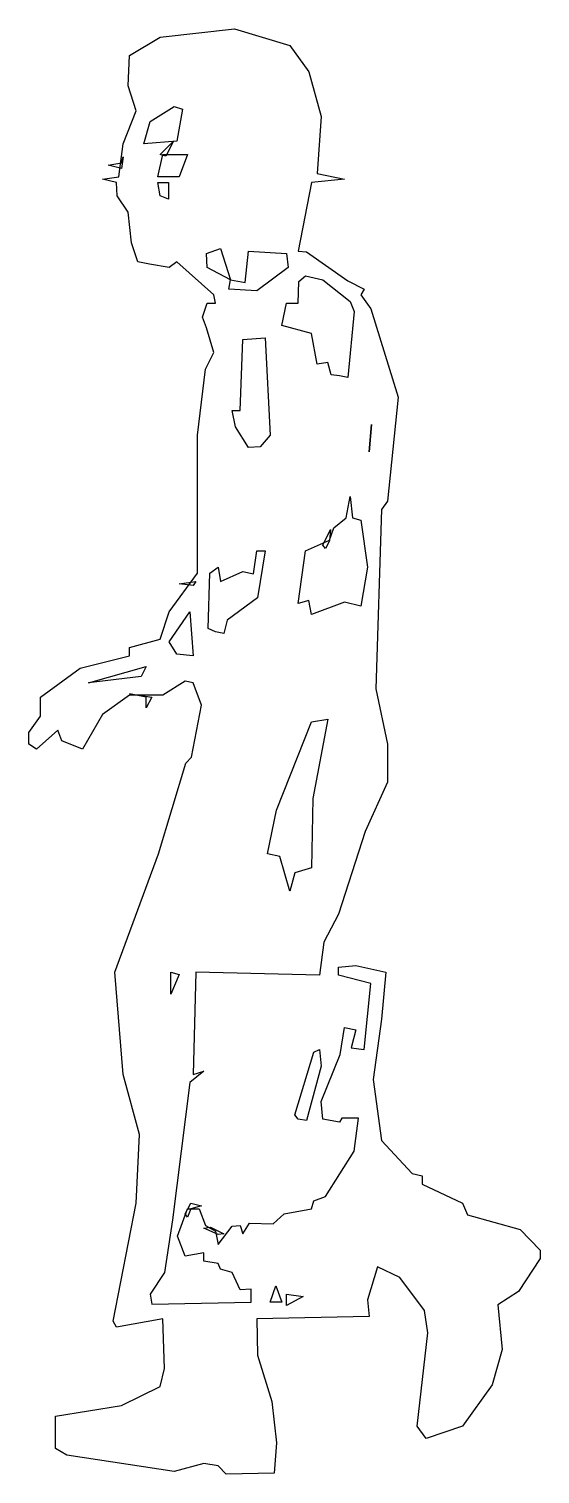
# Model space of a CAD drawing. Extents: x -15.68 to -14.99, y -7.08 to -5.12.
import ezdxf

# ---------------------------------------------------------------- set-up
doc = ezdxf.new("R2010")
doc.units = 0
doc.header["$MEASUREMENT"] = 0
doc.layers.get('0').update_dxf_attribs({"linetype": 'CONTINUOUS'})

msp = doc.modelspace()

# ---------------------------------------------------------------- linework, layer by layer
at = {"linetype": 'CONTINUOUS'}
for points in [[(-15.4138, -7.0813), (-15.4249, -7.0702), (-15.444, -7.0668), (-15.4842, -7.078), (-15.6295, -7.0557), (-15.6452, -7.0467), (-15.6452, -7.0031), (-15.5558, -6.9886), (-15.5032, -6.9629), (-15.4976, -6.9383), (-15.4998, -6.8712), (-15.5624, -6.8823), (-15.5669, -6.8745), (-15.5356, -6.7147), (-15.5312, -6.6218), (-15.5535, -6.5402), (-15.5647, -6.4016), (-15.5055, -6.2417), (-15.4685, -6.1187), (-15.4607, -6.1109), (-15.4473, -6.0404), (-15.4585, -6.0103), (-15.4696, -6.008), (-15.4998, -6.027), (-15.5446, -6.027), (-15.5815, -6.0528), (-15.6083, -6.0997), (-15.6362, -6.0885), (-15.6419, -6.074), (-15.6709, -6.0997), (-15.681, -6.093), (-15.681, -6.0774), (-15.6653, -6.055), (-15.6653, -6.0293), (-15.6116, -5.9901), (-15.5446, -5.9734), (-15.5446, -5.9622), (-15.5032, -5.951), (-15.4909, -5.9141), (-15.4529, -5.8616), (-15.4529, -5.6748), (-15.4417, -5.5854), (-15.4305, -5.563), (-15.4406, -5.5295), (-15.4462, -5.515), (-15.4395, -5.496), (-15.4283, -5.496), (-15.4305, -5.4848), (-15.4808, -5.4401), (-15.4909, -5.4479), (-15.5177, -5.4434), (-15.5334, -5.4401), (-15.5423, -5.4144), (-15.5468, -5.373), (-15.5613, -5.3506), (-15.5624, -5.3327), (-15.5815, -5.3283), (-15.5591, -5.3249), (-15.5535, -5.2802), (-15.5356, -5.2355), (-15.5468, -5.2019), (-15.5446, -5.1606), (-15.5032, -5.136), (-15.4026, -5.1248), (-15.3277, -5.1472), (-15.302, -5.1829), (-15.2852, -5.2433), (-15.2908, -5.3204), (-15.2539, -5.3283), (-15.2986, -5.3327), (-15.3165, -5.4255), (-15.3053, -5.4266), (-15.2494, -5.4658), (-15.227, -5.477), (-15.2315, -5.4848), (-15.2181, -5.5038), (-15.1812, -5.6234), (-15.1957, -5.7643), (-15.2036, -5.7755), (-15.2114, -6.0181), (-15.1957, -6.093), (-15.1957, -6.1444), (-15.2259, -6.2115), (-15.2617, -6.3233), (-15.2819, -6.3613), (-15.2874, -6.406), (-15.4551, -6.4016), (-15.4585, -6.5402), (-15.444, -6.5357), (-15.463, -6.5514), (-15.4865, -6.737), (-15.4976, -6.8085), (-15.5166, -6.8376), (-15.5144, -6.8511), (-15.3802, -6.8488), (-15.3802, -6.8309), (-15.3948, -6.832), (-15.4059, -6.8085), (-15.4216, -6.8041), (-15.4249, -6.7962), (-15.444, -6.7929), (-15.444, -6.7817), (-15.4696, -6.7862), (-15.4797, -6.7594), (-15.4663, -6.7224), (-15.4506, -6.7224), (-15.4417, -6.7448), (-15.4283, -6.7526), (-15.4249, -6.7705), (-15.4059, -6.7459), (-15.3948, -6.7448), (-15.3914, -6.756), (-15.3824, -6.7414), (-15.3501, -6.7426), (-15.3355, -6.7292), (-15.2986, -6.7224), (-15.2952, -6.7113), (-15.2796, -6.7057), (-15.2405, -6.6442), (-15.2349, -6.5995), (-15.2572, -6.5995), (-15.2606, -6.605), (-15.283, -6.6006), (-15.2852, -6.5771), (-15.2595, -6.5134), (-15.2539, -6.4765), (-15.2383, -6.4798), (-15.2449, -6.5044), (-15.227, -6.5067), (-15.2181, -6.4172), (-15.2617, -6.406), (-15.2617, -6.3949), (-15.2383, -6.3926), (-15.198, -6.4016), (-15.2036, -6.4653), (-15.2148, -6.5469), (-15.2036, -6.6296), (-15.1622, -6.6744), (-15.1488, -6.6777), (-15.1488, -6.6889), (-15.0941, -6.7147), (-15.0873, -6.7303), (-15.0158, -6.7504), (-14.9889, -6.7784), (-14.9889, -6.7895), (-15.018, -6.8342), (-15.046, -6.8522), (-15.0404, -6.9125), (-15.0538, -6.9606), (-15.0941, -7.0165), (-15.1433, -7.0333), (-15.1555, -7.0165), (-15.141, -6.8902), (-15.1455, -6.86), (-15.179, -6.8152), (-15.2092, -6.8007), (-15.2226, -6.8454), (-15.2203, -6.8678), (-15.3724, -6.8712), (-15.3713, -6.9204), (-15.3523, -6.983), (-15.3456, -7.0388), (-15.3489, -7.0802), (-15.4138, -7.0813)], [(-15.5256, -5.2802), (-15.5166, -5.25), (-15.4842, -5.2299), (-15.473, -5.2332), (-15.4808, -5.2768), (-15.5256, -5.2802)], [(-15.5032, -5.2947), (-15.4853, -5.2768), (-15.4954, -5.297), (-15.5032, -5.2947)], [(-15.5737, -5.3092), (-15.5558, -5.3059), (-15.5535, -5.2981), (-15.5558, -5.3137), (-15.5737, -5.3092)], [(-15.5066, -5.3249), (-15.4998, -5.2947), (-15.4663, -5.2947), (-15.4775, -5.3249), (-15.5066, -5.3249)], [(-15.5066, -5.3249), (-15.4998, -5.2947), (-15.4663, -5.2947), (-15.4775, -5.3249), (-15.5066, -5.3249)], [(-15.5032, -5.3506), (-15.5066, -5.3327), (-15.492, -5.3327), (-15.492, -5.3551), (-15.5032, -5.3506)], [(-15.5032, -5.3506), (-15.5066, -5.3327), (-15.492, -5.3327), (-15.492, -5.3551), (-15.5032, -5.3506)], [(-15.4104, -5.477), (-15.4082, -5.4647), (-15.4395, -5.4479), (-15.4406, -5.4289), (-15.4216, -5.4222), (-15.4082, -5.4647), (-15.388, -5.468), (-15.3836, -5.4255), (-15.3321, -5.4289), (-15.3299, -5.4479), (-15.3724, -5.4792), (-15.4104, -5.477)], [(-15.2606, -5.5944), (-15.2718, -5.5932), (-15.2762, -5.5765), (-15.2908, -5.5787), (-15.2986, -5.5373), (-15.3388, -5.5262), (-15.3321, -5.496), (-15.3165, -5.496), (-15.3154, -5.4669), (-15.3065, -5.4591), (-15.283, -5.4647), (-15.246, -5.4937), (-15.2405, -5.5072), (-15.2494, -5.5966), (-15.2606, -5.5944)], [(-15.3836, -5.6916), (-15.4014, -5.6637), (-15.4059, -5.6413), (-15.3948, -5.6413), (-15.3914, -5.5452), (-15.3612, -5.5429), (-15.3545, -5.6748), (-15.3679, -5.6905), (-15.3836, -5.6916)], [(-15.2203, -5.6972), (-15.217, -5.6603), (-15.2203, -5.6972)], [(-15.2203, -5.6972), (-15.217, -5.6603), (-15.2203, -5.6972)], [(-15.2986, -5.9175), (-15.302, -5.8985), (-15.3165, -5.9029), (-15.3065, -5.8314), (-15.274, -5.8168), (-15.2684, -5.8001), (-15.2516, -5.7866), (-15.246, -5.7576), (-15.2427, -5.7866), (-15.2315, -5.79), (-15.2226, -5.8537), (-15.2315, -5.9063), (-15.2539, -5.9007), (-15.2986, -5.9175)], [(-15.283, -5.8236), (-15.2729, -5.8023), (-15.274, -5.818), (-15.2796, -5.828), (-15.283, -5.8236)], [(-15.283, -5.8236), (-15.2729, -5.8023), (-15.274, -5.818), (-15.2796, -5.828), (-15.283, -5.8236)], [(-15.4283, -5.941), (-15.4384, -5.9365), (-15.4361, -5.8616), (-15.4249, -5.8537), (-15.4216, -5.8728), (-15.3914, -5.8593), (-15.3769, -5.8627), (-15.3724, -5.8314), (-15.3612, -5.8314), (-15.3713, -5.8951), (-15.4126, -5.9253), (-15.4171, -5.9432), (-15.4283, -5.941)], [(-15.4775, -5.8761), (-15.4551, -5.8728), (-15.4585, -5.8783), (-15.4775, -5.8761)], [(-15.4775, -5.8761), (-15.4551, -5.8728), (-15.4585, -5.8783), (-15.4775, -5.8761)], [(-15.4808, -5.9711), (-15.4909, -5.9544), (-15.463, -5.9141), (-15.4585, -5.9734), (-15.4808, -5.9711)], [(-15.6005, -6.0103), (-15.5222, -5.9879), (-15.5289, -6.0013), (-15.6005, -6.0103)], [(-15.5222, -6.0438), (-15.5222, -6.0293), (-15.5446, -6.0248), (-15.5144, -6.0293), (-15.5222, -6.0438)], [(-15.5222, -6.0438), (-15.5222, -6.0293), (-15.5446, -6.0248), (-15.5144, -6.0293), (-15.5222, -6.0438)], [(-15.3277, -6.292), (-15.3411, -6.245), (-15.3578, -6.2417), (-15.3456, -6.1824), (-15.2986, -6.0628), (-15.2762, -6.0594), (-15.2964, -6.1668), (-15.2986, -6.2607), (-15.321, -6.2674), (-15.3277, -6.292)], [(-15.4887, -6.4318), (-15.4887, -6.4016), (-15.4775, -6.4049), (-15.4887, -6.4318)], [(-15.4887, -6.4318), (-15.4887, -6.4016), (-15.4775, -6.4049), (-15.4887, -6.4318)], [(-15.3165, -6.6006), (-15.321, -6.595), (-15.2952, -6.51), (-15.2874, -6.5067), (-15.2852, -6.529), (-15.3053, -6.6028), (-15.3165, -6.6006)], [(-15.4696, -6.7292), (-15.4619, -6.7147), (-15.4473, -6.718), (-15.4619, -6.7224), (-15.4663, -6.7336), (-15.4696, -6.7292)], [(-15.4696, -6.7292), (-15.4619, -6.7147), (-15.4473, -6.718), (-15.4619, -6.7224), (-15.4663, -6.7336), (-15.4696, -6.7292)], [(-15.4249, -6.7571), (-15.444, -6.7482), (-15.435, -6.747), (-15.4171, -6.756), (-15.4249, -6.7571)], [(-15.4249, -6.7571), (-15.444, -6.7482), (-15.435, -6.747), (-15.4171, -6.756), (-15.4249, -6.7571)], [(-15.3545, -6.8488), (-15.3467, -6.8265), (-15.3388, -6.8488), (-15.3545, -6.8488)], [(-15.3321, -6.8533), (-15.3321, -6.8376), (-15.3098, -6.841), (-15.3321, -6.8533)], [(-15.3321, -6.8533), (-15.3321, -6.8376), (-15.3098, -6.841), (-15.3321, -6.8533)]]:
    msp.add_lwpolyline(points, dxfattribs=at)

doc.saveas('drawing.dxf')
